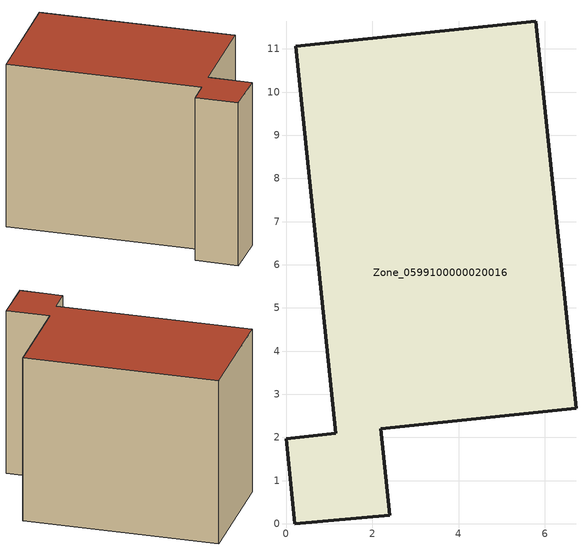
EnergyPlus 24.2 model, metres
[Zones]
Zone_0599100000020016
 floor ground (C_G): 0,1.97 1.15,2.09 0.23,11.06 5.79,11.64 6.72,2.67 2.19,2.2 2.4,0.19 0.2,0 z0
 wall outside (C_F): 1.15,2.09 0,1.97 0.2,0 2.4,0.19 2.19,2.2 6.72,2.67 5.79,11.64 0.23,11.06 1.15,2.09 z0:7.97
 roof outside (C_R): 5.79,11.64 0.23,11.06 1.15,2.09 0,1.97 0.2,0 2.4,0.19 2.19,2.2 6.72,2.67 z7.97
[BUILDING]
Pand.0599100000020016: North Axis=0; Terrain=City; Loads Convergence Tolerance Value=0.04; Temperature Convergence Tolerance Value=0.4; Solar Distribution=FullExterior; Maximum Number of Warmup Days=25; Minimum Number of Warmup Days=1
[Site:Location]
Rotterdam.The.Hague.AP_ZH_NLD Design_Conditions: Latitude=51.96; Longitude=4.45; Time Zone=1; Elevation=-4.5
[SITE:GROUNDTEMPERATURE:BUILDINGSURFACE]
18, 18, 18, 18, 18, 18, 18, 18, 18, 18, 18, 18
[MATERIAL] Thermal Absorptance=0.9; Solar Absorptance=0.7; Visible Absorptance=0.7
Name | Roughness | Thickness | Conductivity | Density | Specific Heat
G.TI.1975-1991 | MediumSmooth | 0.15 | 0.288461 | 540 | 1210
F.TI.1975-1991 | Rough | 0.3 | 0.230769 | 1920 | 840
R.TI.1975-1991 | MediumRough | 0.2 | 0.153846 | 1500 | 1000
[CONSTRUCTION]
C_G: G.TI.1975-1991
C_F: F.TI.1975-1991
C_R: R.TI.1975-1991
[ZONE]
Zone_0599100000020016: Type=1; Multiplier=1; Ceiling Height=Autocalculate; Volume=Autocalculate; Floor Area=autocalculate; Part of Total Floor Area=Yes
[ZONEINFILTRATION:DESIGNFLOWRATE]
Infil_Zone_0599100000020016: Zone or ZoneList or Space or SpaceList=Zone_0599100000020016; Schedule=AlwaysOn; Design Flow Rate Calculation Method=Flow/Area; Flow Rate per Floor Area=0.003; Constant Term Coefficient=1; Temperature Term Coefficient=0; Velocity Term Coefficient=0; Velocity Squared Term Coefficient=0
[HVACTEMPLATE:ZONE:IDEALLOADSAIRSYSTEM]
Zone_0599100000020016: Maximum Heating Supply Air Temperature=50; Minimum Cooling Supply Air Temperature=13; Maximum Heating Supply Air Humidity Ratio=0.0156; Minimum Cooling Supply Air Humidity Ratio=0.0077; Heating Limit=NoLimit; Cooling Limit=NoLimit; Dehumidification Control Type=ConstantSensibleHeatRatio; Cooling Sensible Heat Ratio=0.7; Dehumidification Setpoint=60; Humidification Control Type=None; Humidification Setpoint=30; Outdoor Air Method=None; Outdoor Air Flow Rate per Person=0.00944; Outdoor Air Flow Rate per Zone Floor Area=0; Outdoor Air Flow Rate per Zone=0; Demand Controlled Ventilation Type=None; Outdoor Air Economizer Type=NoEconomizer; Heat Recovery Type=None; Sensible Heat Recovery Effectiveness=0.7; Latent Heat Recovery Effectiveness=0.65
[ZONECONTROL:THERMOSTAT]
ThermostatControl_Zone_0599100000020016: Zone or ZoneList=Zone_0599100000020016; Control Type Schedule=DualSetpointControlType; Control 1=Thermostat_Zone_0599100000020016; Temperature Difference Between Cutout And Setpoint=0
[THERMOSTATSETPOINT:DUALSETPOINT]
Thermostat_Zone_0599100000020016: Heating Setpoint Temperature Schedule=HeatingSetpoint_Zone_0599100000020016; Cooling Setpoint Temperature Schedule=CoolingSetpoint_Zone_0599100000020016
[SCHEDULE:COMPACT]
HeatingSetpoint_Zone_0599100000020016: Through: 12/31, For: AllDays, Until: 24:00, 21
CoolingSetpoint_Zone_0599100000020016: Through: 12/31, For: AllDays, Until: 24:00, 24
DualSetpointControlType: Through: 12/31, For: AllDays, Until: 24:00, 4
AlwaysOn: Through: 12/31, For: AllDays, Until: 24:00, 1
